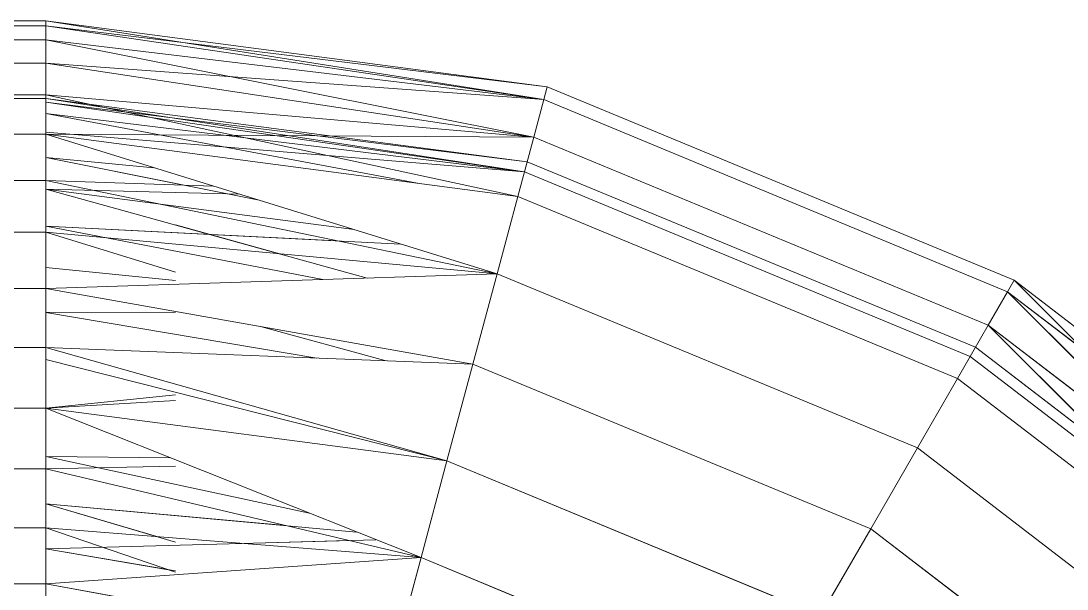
# Model space of a CAD drawing. Header units: centimetres. Extents: x -13467 to 3766, y -437 to 1921.
# Drawn here: x -4242.348 to -4240.997, y 190.566 to 191.3 of the extents above; entities that cross this region are included whole.
import ezdxf

# ---------------------------------------------------------------- set-up
doc = ezdxf.new("R2010")
doc.units = ezdxf.units.CM
doc.layers.add('M-EQPM', color=7, linetype='Continuous', lineweight=9)

# ---------------------------------------------------------------- blocks, each defined once
blk = doc.blocks.new('EQ-04-006 - EQ-04-006_dwg_Agrupar_308-1538748-Sección 1-2')
at = {"layer": 'M-EQPM', "color": 136, "true_color": 0x007f7f}
for p, q in [((-3690.9637, 191.3), (-3706.9637, 191.3)), ((-3690.9637, 191.2938), (-3706.9637, 191.2938)), ((-3690.3166, 191.2148), (-3690.9637, 191.3)), ((-3690.321, 191.1984), (-3690.9637, 191.3)), ((-3690.9637, 191.3), (-3690.9637, 191.2938)), ((-3690.321, 191.1984), (-3690.9637, 191.2938)), ((-3690.9637, 191.2755), (-3690.9637, 191.2938)), ((-3690.3166, 191.2148), (-3690.9637, 191.2938)), ((-3690.9637, 191.2938), (-3690.321, 191.1984)), ((-3690.9637, 191.2755), (-3706.9637, 191.2755)), ((-3690.9637, 191.2455), (-3690.9637, 191.2755)), ((-3690.321, 191.1984), (-3690.9637, 191.2755)), ((-3690.321, 191.1984), (-3690.9637, 191.2755)), ((-3690.9637, 191.2755), (-3690.334, 191.1501)), ((-3690.9637, 191.2455), (-3706.9637, 191.2455)), ((-3690.9637, 191.2045), (-3690.9637, 191.2455)), ((-3690.334, 191.1501), (-3690.9637, 191.2455)), ((-3690.9637, 191.2455), (-3690.321, 191.1984)), ((-3690.334, 191.1501), (-3690.9637, 191.2455)), ((-3690.321, 191.1984), (-3690.3166, 191.2148)), ((-3690.3166, 191.2148), (-3690.321, 191.1984)), ((-3690.3166, 191.2148), (-3689.7137, 190.9651)), ((-3690.9637, 191.2045), (-3706.9637, 191.2045)), ((-3690.9637, 191.2), (-3706.9637, 191.2)), ((-3690.9637, 191.1536), (-3690.9637, 191.2045)), ((-3690.3545, 191.0734), (-3690.9637, 191.2045)), ((-3690.9637, 191.2045), (-3690.334, 191.1501)), ((-3690.334, 191.1501), (-3690.9637, 191.2045)), ((-3690.3425, 191.1182), (-3690.9637, 191.2)), ((-3690.346, 191.1051), (-3690.9637, 191.2)), ((-3690.346, 191.1051), (-3690.9637, 191.1951)), ((-3690.3425, 191.1182), (-3690.9637, 191.1951)), ((-3690.9637, 191.1951), (-3690.346, 191.1051)), ((-3690.334, 191.1501), (-3690.321, 191.1984)), ((-3690.321, 191.1984), (-3690.334, 191.1501)), ((-3690.321, 191.1984), (-3689.7222, 190.9503)), ((-3690.321, 191.1984), (-3689.7222, 190.9503)), ((-3690.346, 191.1051), (-3690.9637, 191.1804)), ((-3690.346, 191.1051), (-3690.9637, 191.1804)), ((-3690.9637, 191.1804), (-3690.4839, 191.0904)), ((-3690.9637, 191.1804), (-3690.4839, 191.0904)), ((-3690.346, 191.1051), (-3690.9637, 191.1804)), ((-3690.9637, 191.1536), (-3706.9637, 191.1536)), ((-3690.9637, 191.1564), (-3690.346, 191.1051)), ((-3690.346, 191.1051), (-3690.9637, 191.1564)), ((-3690.3813, 190.9733), (-3690.9637, 191.1536)), ((-3690.9637, 191.0939), (-3690.9637, 191.1536)), ((-3690.9637, 191.1536), (-3690.3545, 191.0734)), ((-3690.334, 191.1501), (-3690.9637, 191.1536)), ((-3690.3545, 191.0734), (-3690.334, 191.1501)), ((-3690.334, 191.1501), (-3690.3545, 191.0734)), ((-3690.334, 191.1501), (-3689.7472, 190.9071)), ((-3690.334, 191.1501), (-3689.7472, 190.9071)), ((-3690.6885, 191.0684), (-3690.9637, 191.1236)), ((-3690.9637, 191.1236), (-3690.8246, 191.1105)), ((-3690.8246, 191.1105), (-3690.9637, 191.1236)), ((-3690.9637, 191.1236), (-3690.8246, 191.1105)), ((-3690.6885, 191.0684), (-3690.9637, 191.1236)), ((-3690.9637, 191.1236), (-3690.8246, 191.1105)), ((-3690.8246, 191.1105), (-3690.9637, 191.1236)), ((-3690.346, 191.1051), (-3690.3425, 191.1182)), ((-3690.3425, 191.1182), (-3690.346, 191.1051)), ((-3690.3425, 191.1182), (-3689.7637, 190.8785)), ((-3690.346, 191.1051), (-3689.7705, 190.8667)), ((-3690.346, 191.1051), (-3689.7705, 190.8667)), ((-3690.9637, 191.0939), (-3706.9637, 191.0939)), ((-3690.3813, 190.9733), (-3690.9637, 191.0939)), ((-3690.9637, 191.027), (-3690.9637, 191.0939)), ((-3690.7473, 191.0866), (-3690.9637, 191.0939)), ((-3690.9637, 191.0939), (-3690.3813, 190.9733)), ((-3690.7473, 191.0866), (-3690.9637, 191.0939)), ((-3690.9637, 191.0939), (-3690.7473, 191.0866)), ((-3690.3813, 190.9733), (-3690.9637, 191.0939)), ((-3690.549, 190.9679), (-3690.9637, 191.0828)), ((-3690.9637, 191.0828), (-3690.566, 191.0305)), ((-3690.7134, 191.0761), (-3690.9637, 191.0828)), ((-3690.9637, 191.0828), (-3690.566, 191.0305)), ((-3690.9637, 191.0828), (-3690.566, 191.0305)), ((-3690.549, 190.9679), (-3690.9637, 191.0828)), ((-3690.9637, 191.0828), (-3690.7134, 191.0761)), ((-3690.566, 191.0305), (-3690.9637, 191.0828)), ((-3690.3813, 190.9733), (-3690.3545, 191.0734)), ((-3690.3545, 191.0734), (-3689.7869, 190.8382)), ((-3690.6064, 190.9661), (-3690.9637, 191.0351)), ((-3690.5057, 191.0118), (-3690.9637, 191.0351)), ((-3690.9637, 191.0351), (-3690.6064, 190.9661)), ((-3690.9637, 191.0351), (-3690.6064, 190.9661)), ((-3690.9637, 191.0351), (-3690.6064, 190.9661)), ((-3690.9637, 191.0351), (-3690.6064, 190.9661)), ((-3690.9637, 191.0351), (-3690.5057, 191.0118)), ((-3690.9637, 191.027), (-3706.9637, 191.027)), ((-3690.9637, 190.9545), (-3690.9637, 191.027)), ((-3690.3813, 190.9733), (-3690.9637, 191.027)), ((-3690.3813, 190.9733), (-3690.9637, 191.027)), ((-3690.9637, 191.027), (-3690.7964, 190.9754)), ((-3690.3813, 190.9733), (-3690.9637, 191.027)), ((-3690.7964, 190.965), (-3690.9637, 190.9816)), ((-3690.7964, 190.965), (-3690.9637, 190.9816)), ((-3690.7964, 190.965), (-3690.9637, 190.9816)), ((-3690.7964, 190.965), (-3690.9637, 190.9816)), ((-3690.7964, 190.965), (-3690.9637, 190.9816)), ((-3690.7964, 190.965), (-3690.9637, 190.9816)), ((-3690.9637, 190.9545), (-3690.3813, 190.9733)), ((-3690.4125, 190.8569), (-3690.3813, 190.9733)), ((-3690.3813, 190.9733), (-3689.8387, 190.7486)), ((-3690.3813, 190.9733), (-3689.8387, 190.7486)), ((-3690.3813, 190.9733), (-3689.8387, 190.7486)), ((-3689.7222, 190.9503), (-3689.7137, 190.9651)), ((-3689.7137, 190.9651), (-3689.7222, 190.9503)), ((-3689.7137, 190.9651), (-3689.1959, 190.5678)), ((-3690.9637, 190.9545), (-3706.9637, 190.9545)), ((-3690.9637, 190.8782), (-3690.9637, 190.9545)), ((-3690.4125, 190.8569), (-3690.9637, 190.9545)), ((-3689.7472, 190.9071), (-3689.7222, 190.9503)), ((-3689.7222, 190.9503), (-3689.7472, 190.9071)), ((-3689.7222, 190.9503), (-3689.2079, 190.5557)), ((-3689.7222, 190.9503), (-3689.2079, 190.5557)), ((-3690.9637, 190.9236), (-3690.7964, 190.924)), ((-3690.9637, 190.9236), (-3690.7964, 190.924)), ((-3690.6139, 190.8647), (-3690.9637, 190.9236)), ((-3690.6139, 190.8647), (-3690.9637, 190.9236)), ((-3690.6139, 190.8647), (-3690.9637, 190.9236)), ((-3690.9637, 190.9236), (-3690.6139, 190.8647)), ((-3690.6139, 190.8647), (-3690.9637, 190.9236)), ((-3690.6868, 190.9055), (-3690.5261, 190.8613)), ((-3690.5261, 190.8613), (-3690.6868, 190.9055)), ((-3690.6868, 190.9055), (-3690.5261, 190.8613)), ((-3689.7869, 190.8382), (-3689.7472, 190.9071)), ((-3689.7472, 190.9071), (-3689.7869, 190.8382)), ((-3689.7472, 190.9071), (-3689.2433, 190.5204)), ((-3689.7472, 190.9071), (-3689.2433, 190.5204)), ((-3690.9637, 190.8782), (-3706.9637, 190.8782)), ((-3690.9637, 190.8), (-3690.9637, 190.8782)), ((-3690.446, 190.7319), (-3690.9637, 190.8782)), ((-3690.9637, 190.8782), (-3690.4125, 190.8569)), ((-3690.9637, 190.8782), (-3690.4125, 190.8569)), ((-3689.7705, 190.8667), (-3689.7637, 190.8785)), ((-3689.7637, 190.8785), (-3689.7705, 190.8667)), ((-3689.7637, 190.8785), (-3689.2666, 190.4971)), ((-3690.446, 190.7319), (-3690.9637, 190.8626)), ((-3690.9637, 190.8626), (-3690.446, 190.7319)), ((-3690.9637, 190.8626), (-3690.446, 190.7319)), ((-3690.446, 190.7319), (-3690.4125, 190.8569)), ((-3690.4125, 190.8569), (-3690.446, 190.7319)), ((-3690.4125, 190.8569), (-3689.899, 190.6441)), ((-3689.7905, 190.8321), (-3689.7705, 190.8667)), ((-3689.7705, 190.8667), (-3689.7905, 190.8321)), ((-3689.7705, 190.8667), (-3689.2762, 190.4874)), ((-3689.7705, 190.8667), (-3689.2762, 190.4874)), ((-3689.8387, 190.7486), (-3689.7869, 190.8382)), ((-3689.7869, 190.8382), (-3689.2995, 190.4642)), ((-3690.7964, 190.8173), (-3690.9637, 190.8)), ((-3690.9637, 190.8), (-3690.7964, 190.8173)), ((-3690.7964, 190.8173), (-3690.9637, 190.8)), ((-3690.7964, 190.8098), (-3690.9637, 190.8)), ((-3690.9637, 190.8), (-3690.7964, 190.8098)), ((-3690.7964, 190.8098), (-3690.9637, 190.8)), ((-3690.9637, 190.8), (-3706.9637, 190.8)), ((-3690.4795, 190.6069), (-3690.9637, 190.8)), ((-3690.9637, 190.7218), (-3690.9637, 190.8)), ((-3690.9637, 190.8), (-3690.446, 190.7319)), ((-3689.899, 190.6441), (-3689.8387, 190.7486)), ((-3689.8387, 190.7486), (-3689.3727, 190.391)), ((-3690.6233, 190.6642), (-3690.9637, 190.7374)), ((-3690.8025, 190.7357), (-3690.9637, 190.7374)), ((-3690.9637, 190.7374), (-3690.6233, 190.6642)), ((-3690.6233, 190.6642), (-3690.9637, 190.7374)), ((-3690.6233, 190.6642), (-3690.9637, 190.7374)), ((-3690.9637, 190.7374), (-3690.6233, 190.6642)), ((-3690.9637, 190.7374), (-3690.8025, 190.7357)), ((-3690.9637, 190.7218), (-3706.9637, 190.7218)), ((-3690.7964, 190.725), (-3690.9637, 190.7218)), ((-3690.4795, 190.6069), (-3690.9637, 190.7218)), ((-3690.9637, 190.6455), (-3690.9637, 190.7218)), ((-3690.9637, 190.7218), (-3690.4795, 190.6069)), ((-3690.4795, 190.6069), (-3690.9637, 190.7218)), ((-3690.9637, 190.7218), (-3690.4795, 190.6069)), ((-3690.4795, 190.6069), (-3690.446, 190.7319)), ((-3690.446, 190.7319), (-3689.9637, 190.5321)), ((-3690.5626, 190.64), (-3690.9637, 190.6764)), ((-3690.5626, 190.64), (-3690.9637, 190.6764)), ((-3690.9637, 190.6764), (-3690.7964, 190.6269)), ((-3690.9637, 190.6764), (-3690.5626, 190.64)), ((-3690.9637, 190.6764), (-3690.5626, 190.64)), ((-3690.5626, 190.64), (-3690.9637, 190.6764)), ((-3690.7964, 190.6269), (-3690.9637, 190.6764)), ((-3690.9637, 190.6455), (-3706.9637, 190.6455)), ((-3690.9637, 190.573), (-3690.9637, 190.6455)), ((-3690.4795, 190.6069), (-3690.9637, 190.6455)), ((-3690.4795, 190.6069), (-3690.9637, 190.6455)), ((-3690.9637, 190.6455), (-3690.7964, 190.5882)), ((-3690.4795, 190.6069), (-3690.9637, 190.6455)), ((-3690.4795, 190.6069), (-3690.9637, 190.6455)), ((-3689.9637, 190.5321), (-3689.899, 190.6441)), ((-3689.899, 190.6441), (-3689.4579, 190.3057)), ((-3690.9637, 190.6184), (-3690.5377, 190.6301)), ((-3690.5377, 190.6301), (-3690.9637, 190.6184)), ((-3690.7964, 190.5898), (-3690.9637, 190.6184)), ((-3690.7964, 190.5898), (-3690.9637, 190.6184)), ((-3690.7964, 190.5898), (-3690.9637, 190.6184)), ((-3690.7964, 190.5898), (-3690.9637, 190.6184)), ((-3690.9637, 190.6184), (-3690.7964, 190.5898)), ((-3690.9637, 190.573), (-3690.4795, 190.6069)), ((-3690.5107, 190.4904), (-3690.4795, 190.6069)), ((-3690.4795, 190.6069), (-3690.0284, 190.42)), ((-3690.9637, 190.573), (-3706.9637, 190.573)), ((-3690.9637, 190.5061), (-3690.9637, 190.573)), ((-3690.5107, 190.4904), (-3690.9637, 190.573))]:
    blk.add_line(p, q, dxfattribs=at)
at = {"layer": 'M-EQPM', "color": 136, "true_color": 0x007f7f, "flags": 128}
for points in [[(-3688.7903, 189.3823), (-3689.0151, 189.925), (-3688.9254, 189.9768), (-3689.2995, 190.4642), (-3689.2433, 190.5204), (-3689.7472, 190.9071), (-3689.7222, 190.9503), (-3690.321, 191.1984), (-3690.9637, 191.2938), (-3690.9637, 191.2755), (-3706.9637, 191.2755), (-3707.6063, 191.1984), (-3708.2051, 190.9503), (-3708.2137, 190.9651), (-3708.7314, 190.5678), (-3708.7194, 190.5557), (-3709.114, 190.0415), (-3709.0707, 190.0165), (-3709.3138, 189.4297), (-3709.237, 189.4091)], [(-3706.9637, 191.3), (-3690.9637, 191.3), (-3690.9637, 191.2938), (-3690.9637, 191.3), (-3690.321, 191.1984), (-3690.9637, 191.3), (-3690.3166, 191.2148), (-3690.321, 191.1984), (-3690.9637, 191.2938), (-3706.9637, 191.2938)], [(-3690.9637, 191.3), (-3706.9637, 191.3), (-3707.6107, 191.2148), (-3706.9637, 191.2938), (-3707.6107, 191.2148), (-3707.6063, 191.1984), (-3706.9637, 191.2938), (-3706.9637, 191.2755)], [(-3689.3727, 190.391), (-3689.8387, 190.7486), (-3689.7869, 190.8382), (-3690.3545, 191.0734), (-3690.334, 191.1501), (-3690.9637, 191.2455), (-3690.321, 191.1984), (-3690.9637, 191.2755), (-3690.9637, 191.2455), (-3706.9637, 191.2455), (-3706.9637, 191.2045), (-3707.5934, 191.1501), (-3707.5728, 191.0734), (-3706.9637, 191.1536), (-3707.5934, 191.1501), (-3706.9637, 191.1536), (-3706.9637, 191.2045), (-3707.5934, 191.1501), (-3706.9637, 191.2455), (-3706.9637, 191.2755), (-3690.9637, 191.2755), (-3690.9637, 191.2938), (-3706.9637, 191.2938), (-3706.9637, 191.3)], [(-3690.9637, 191.2938), (-3690.321, 191.1984), (-3690.3166, 191.2148), (-3690.9637, 191.2938), (-3690.3166, 191.2148), (-3690.9637, 191.3)], [(-3690.9637, 191.2938), (-3690.321, 191.1984), (-3690.9637, 191.2755)], [(-3706.9637, 191.2045), (-3706.9637, 191.2455), (-3690.9637, 191.2455), (-3690.9637, 191.2755), (-3690.321, 191.1984), (-3690.334, 191.1501), (-3689.7472, 190.9071), (-3689.7869, 190.8382), (-3689.2995, 190.4642), (-3689.3727, 190.391)], [(-3690.9637, 191.2755), (-3690.321, 191.1984), (-3690.3166, 191.2148), (-3689.7137, 190.9651), (-3689.7222, 190.9503), (-3689.2079, 190.5557), (-3689.2433, 190.5204), (-3688.8566, 190.0165), (-3688.9254, 189.9768), (-3688.6903, 189.4091), (-3688.6136, 189.4297), (-3688.8566, 190.0165), (-3688.8134, 190.0415), (-3689.2079, 190.5557), (-3689.1959, 190.5678), (-3689.7137, 190.9651), (-3689.7222, 190.9503), (-3690.321, 191.1984), (-3690.334, 191.1501), (-3690.9637, 191.2755), (-3690.334, 191.1501), (-3690.9637, 191.2455)], [(-3706.9637, 191.2045), (-3690.9637, 191.2045), (-3690.9637, 191.2455), (-3690.334, 191.1501), (-3690.9637, 191.2045), (-3690.9637, 191.2455), (-3690.321, 191.1984), (-3690.334, 191.1501), (-3689.7472, 190.9071), (-3689.7869, 190.8382), (-3689.2995, 190.4642), (-3689.3727, 190.391)], [(-3690.9637, 191.2455), (-3690.334, 191.1501), (-3690.321, 191.1984), (-3689.7222, 190.9503), (-3689.7137, 190.9651), (-3689.1959, 190.5678), (-3689.2079, 190.5557), (-3688.8134, 190.0415), (-3688.8566, 190.0165), (-3688.6136, 189.4297), (-3688.5653, 189.4426), (-3688.8134, 190.0415), (-3688.7986, 190.05), (-3689.1959, 190.5678), (-3689.2079, 190.5557), (-3689.7222, 190.9503), (-3689.7472, 190.9071), (-3690.334, 191.1501), (-3690.9637, 191.2045)], [(-3690.3166, 191.2148), (-3690.321, 191.1984), (-3689.7222, 190.9503), (-3689.7472, 190.9071), (-3689.2433, 190.5204), (-3689.2995, 190.4642), (-3688.9254, 189.9768), (-3689.0151, 189.925), (-3688.7903, 189.3823)], [(-3688.7903, 189.3823), (-3688.6903, 189.4091), (-3688.9254, 189.9768), (-3688.8566, 190.0165), (-3689.2433, 190.5204), (-3689.2079, 190.5557), (-3689.7222, 190.9503), (-3689.7137, 190.9651), (-3690.3166, 191.2148)], [(-3707.546, 190.9733), (-3706.9637, 191.0939), (-3706.9637, 191.1536), (-3690.9637, 191.1536), (-3690.9637, 191.2045), (-3690.9637, 191.1536), (-3706.9637, 191.1536), (-3707.5728, 191.0734), (-3706.9637, 191.0939), (-3707.5728, 191.0734), (-3707.546, 190.9733)], [(-3689.3727, 190.391), (-3689.8387, 190.7486), (-3689.7869, 190.8382), (-3690.3545, 191.0734), (-3690.9637, 191.2045), (-3690.3545, 191.0734), (-3690.334, 191.1501), (-3690.9637, 191.2045), (-3706.9637, 191.2045), (-3706.9637, 191.1536), (-3706.9637, 191.0939)], [(-3690.3545, 191.0734), (-3690.334, 191.1501), (-3690.9637, 191.2045)], [(-3688.6454, 189.4212), (-3688.8852, 190), (-3688.897, 189.9932), (-3689.2762, 190.4874), (-3689.2666, 190.4971), (-3689.7637, 190.8785), (-3689.7705, 190.8667), (-3690.346, 191.1051), (-3690.9637, 191.1951), (-3690.3425, 191.1182), (-3690.9637, 191.2)], [(-3690.9637, 191.2), (-3690.346, 191.1051), (-3690.3425, 191.1182), (-3690.9637, 191.2), (-3690.346, 191.1051), (-3690.9637, 191.1951)], [(-3690.9637, 191.1951), (-3690.3425, 191.1182), (-3690.346, 191.1051), (-3690.3425, 191.1182), (-3689.7637, 190.8785), (-3689.7705, 190.8667), (-3689.2762, 190.4874), (-3689.2666, 190.4971), (-3688.8852, 190), (-3688.897, 189.9932), (-3688.6586, 189.4176), (-3688.6454, 189.4212)], [(-3690.9637, 191.1804), (-3690.346, 191.1051), (-3689.7705, 190.8667), (-3689.7637, 190.8785), (-3689.2666, 190.4971), (-3689.2762, 190.4874), (-3688.897, 189.9932), (-3688.8852, 190), (-3688.6454, 189.4212), (-3688.6586, 189.4176), (-3688.897, 189.9932), (-3688.8852, 190), (-3689.2666, 190.4971), (-3689.2762, 190.4874), (-3689.7705, 190.8667), (-3689.7637, 190.8785), (-3690.3425, 191.1182), (-3690.346, 191.1051), (-3690.9637, 191.1951)], [(-3690.9637, 191.1951), (-3690.346, 191.1051), (-3690.9637, 191.1804), (-3690.4839, 191.0904)], [(-3690.9637, 191.1804), (-3690.346, 191.1051), (-3690.9637, 191.1564)], [(-3706.9637, 191.0939), (-3690.9637, 191.0939), (-3690.3813, 190.9733), (-3690.3545, 191.0734), (-3690.9637, 191.1536), (-3690.3813, 190.9733), (-3690.9637, 191.1536), (-3690.9637, 191.0939)], [(-3690.9637, 191.0939), (-3690.9637, 191.1536), (-3690.3545, 191.0734), (-3690.3813, 190.9733)], [(-3690.3545, 191.0734), (-3690.334, 191.1501), (-3689.7472, 190.9071), (-3689.7222, 190.9503), (-3689.2079, 190.5557), (-3689.1959, 190.5678), (-3688.7986, 190.05), (-3688.8134, 190.0415), (-3688.5653, 189.4426), (-3688.4881, 188.8), (-3688.4881, 186.8)], [(-3690.6885, 191.0684), (-3690.9637, 191.1236), (-3690.8246, 191.1105)], [(-3689.7905, 190.8321), (-3689.7705, 190.8667), (-3690.346, 191.1051)], [(-3689.7905, 190.8321), (-3689.7705, 190.8667), (-3690.346, 191.1051)], [(-3707.546, 190.9733), (-3706.9637, 190.9545), (-3706.9637, 191.027), (-3706.9637, 191.0939), (-3690.9637, 191.0939), (-3690.3813, 190.9733)], [(-3707.4813, 190.7319), (-3707.5148, 190.8569), (-3706.9637, 190.8782), (-3706.9637, 190.9545), (-3706.9637, 191.027), (-3690.9637, 191.027), (-3690.9637, 191.0939), (-3690.9637, 191.027), (-3706.9637, 191.027), (-3707.546, 190.9733)], [(-3690.9637, 191.027), (-3690.3813, 190.9733), (-3690.9637, 191.0939)], [(-3690.549, 190.9679), (-3690.9637, 191.0828), (-3690.566, 191.0305)], [(-3690.7134, 191.0761), (-3690.9637, 191.0828), (-3690.566, 191.0305)], [(-3690.5057, 191.0118), (-3690.9637, 191.0351), (-3690.6064, 190.9661)], [(-3690.4125, 190.8569), (-3690.3813, 190.9733), (-3690.9637, 191.027), (-3690.9637, 190.9545), (-3706.9637, 190.9545), (-3707.5148, 190.8569), (-3706.9637, 190.8782), (-3706.9637, 190.8), (-3707.5148, 190.8569), (-3706.9637, 190.8), (-3707.4813, 190.7319)], [(-3690.4125, 190.8569), (-3690.3813, 190.9733), (-3690.9637, 190.9545), (-3690.9637, 190.8782)], [(-3690.6139, 190.8647), (-3690.9637, 190.9236), (-3690.7964, 190.924)], [(-3688.5182, 188.8), (-3688.6136, 189.4297), (-3688.5653, 189.4426), (-3688.5489, 189.447), (-3688.7986, 190.05), (-3688.8134, 190.0415), (-3689.2079, 190.5557), (-3689.2433, 190.5204), (-3689.7472, 190.9071), (-3689.7869, 190.8382)], [(-3689.2995, 190.4642), (-3689.2433, 190.5204), (-3688.8566, 190.0165), (-3688.8134, 190.0415), (-3688.5653, 189.4426), (-3688.5489, 189.447), (-3688.7986, 190.05), (-3688.8134, 190.0415), (-3689.2079, 190.5557), (-3689.2433, 190.5204), (-3689.7472, 190.9071), (-3689.7869, 190.8382)], [(-3690.4795, 190.6069), (-3690.9637, 190.6455), (-3690.9637, 190.573), (-3706.9637, 190.573)], [(-3706.9637, 190.6455), (-3690.9637, 190.6455), (-3690.9637, 190.7218), (-3706.9637, 190.7218)], [(-3706.9637, 190.8782), (-3690.9637, 190.8782), (-3690.4125, 190.8569), (-3690.446, 190.7319)], [(-3689.9637, 190.5321), (-3689.899, 190.6441), (-3690.4125, 190.8569)], [(-3689.9637, 190.5321), (-3689.899, 190.6441), (-3690.4125, 190.8569)], [(-3689.7905, 190.8321), (-3689.7705, 190.8667), (-3689.2762, 190.4874), (-3689.3045, 190.4592)], [(-3689.7905, 190.8321), (-3689.7705, 190.8667), (-3689.2762, 190.4874), (-3689.3045, 190.4592)], [(-3689.8387, 190.7486), (-3689.899, 190.6441), (-3689.4579, 190.3057), (-3689.5495, 190.2142), (-3689.2316, 189.8)], [(-3689.8387, 190.7486), (-3689.899, 190.6441), (-3689.4579, 190.3057), (-3689.5495, 190.2142), (-3689.2316, 189.8)], [(-3690.8025, 190.7357), (-3690.9637, 190.7374), (-3690.6233, 190.6642)], [(-3706.9637, 190.573), (-3690.9637, 190.573), (-3690.9637, 190.6455), (-3690.4795, 190.6069), (-3690.5107, 190.4904), (-3690.0887, 190.3155), (-3690.1404, 190.2259), (-3689.7995, 189.9642), (-3689.8556, 189.908), (-3689.6066, 189.5835), (-3689.6499, 189.5585), (-3689.4983, 189.1926), (-3689.4501, 189.2056), (-3689.6066, 189.5835), (-3689.5378, 189.6232), (-3689.7995, 189.9642), (-3689.7262, 190.0374), (-3690.0887, 190.3155), (-3690.0284, 190.42), (-3690.4795, 190.6069), (-3690.9637, 190.7218), (-3706.9637, 190.7218)], [(-3690.446, 190.7319), (-3690.4795, 190.6069), (-3690.9637, 190.7218), (-3690.9637, 190.6455), (-3706.9637, 190.6455), (-3706.9637, 190.573), (-3707.4478, 190.6069), (-3706.9637, 190.573), (-3707.4166, 190.4904), (-3707.4478, 190.6069), (-3707.4813, 190.7319)], [(-3689.5378, 189.6232), (-3689.7995, 189.9642), (-3689.7262, 190.0374), (-3690.0887, 190.3155), (-3690.0284, 190.42), (-3690.4795, 190.6069), (-3690.446, 190.7319), (-3689.9637, 190.5321), (-3690.0284, 190.42), (-3689.641, 190.1227), (-3689.7262, 190.0374), (-3689.4481, 189.675)], [(-3690.446, 190.7319), (-3689.9637, 190.5321), (-3690.0284, 190.42), (-3689.641, 190.1227), (-3689.7262, 190.0374), (-3689.4481, 189.675), (-3689.5378, 189.6232), (-3689.3733, 189.2261), (-3689.4501, 189.2056), (-3689.4392, 188.8), (-3689.4092, 188.8), (-3689.4092, 186.8)], [(-3690.5626, 190.64), (-3690.9637, 190.6764), (-3690.7964, 190.6269)], [(-3690.5377, 190.6301), (-3690.9637, 190.6184), (-3690.7964, 190.5898)], [(-3689.8556, 189.908), (-3690.1802, 190.1571), (-3690.1404, 190.2259), (-3690.5375, 190.3903), (-3690.9637, 190.5061), (-3690.9637, 190.573), (-3690.5107, 190.4904), (-3690.5375, 190.3903), (-3690.1404, 190.2259), (-3690.1802, 190.1571), (-3689.8556, 189.908)], [(-3689.8556, 189.908), (-3689.7995, 189.9642), (-3690.1404, 190.2259), (-3690.0887, 190.3155), (-3690.5107, 190.4904), (-3690.4795, 190.6069)], [(-3706.9637, 190.3955), (-3706.9637, 190.4464), (-3690.9637, 190.4464), (-3690.9637, 190.5061), (-3690.5107, 190.4904), (-3690.9637, 190.573), (-3690.9637, 190.5061), (-3706.9637, 190.5061), (-3706.9637, 190.4464), (-3707.3898, 190.3903), (-3706.9637, 190.3955), (-3707.3898, 190.3903), (-3707.7869, 190.2259), (-3707.8387, 190.3155), (-3708.2011, 190.0374), (-3708.2864, 190.1227), (-3708.5836, 189.7353), (-3708.6957, 189.8), (-3708.8955, 189.3176), (-3709.0205, 189.3511), (-3709.1182, 188.8), (-3709.1182, 186.8)]]:
    blk.add_lwpolyline(points, dxfattribs=at)
for points in [[(-3690.9637, 191.1536), (-3690.334, 191.1501)], [(-3690.4125, 190.8569), (-3690.9637, 190.9545), (-3690.9637, 190.8782), (-3706.9637, 190.8782), (-3706.9637, 190.9545), (-3690.9637, 190.9545), (-3690.9637, 191.027), (-3690.3813, 190.9733), (-3690.9637, 190.9545)], [(-3690.7964, 190.9754), (-3690.9637, 191.027)], [(-3690.446, 190.7319), (-3690.9637, 190.8), (-3690.9637, 190.8782), (-3690.9637, 190.8), (-3706.9637, 190.8), (-3690.9637, 190.8), (-3690.9637, 190.7218), (-3690.9637, 190.8), (-3690.4795, 190.6069), (-3690.9637, 190.8)], [(-3690.446, 190.7319), (-3690.9637, 190.8782)], [(-3690.7964, 190.725), (-3690.9637, 190.7218)], [(-3690.7964, 190.5882), (-3690.9637, 190.6455)], [(-3690.4795, 190.6069), (-3690.9637, 190.573)]]:
    blk.add_lwpolyline(points, close=True, dxfattribs=at)
blk = doc.blocks.new('EQ-04-006 - EQ-04-006_dwg_Agrupar_316-1538749-Sección 1-2')
at = {"layer": 'M-EQPM', "color": 136, "true_color": 0x007f7f}
for p, q in [((-3690.3166, 191.2148), (-3690.9637, 191.3)), ((-3690.321, 191.1984), (-3690.9637, 191.3)), ((-3690.321, 191.1984), (-3690.9637, 191.2938)), ((-3690.3166, 191.2148), (-3690.9637, 191.2938)), ((-3690.9637, 191.2938), (-3690.321, 191.1984)), ((-3690.321, 191.1984), (-3690.9637, 191.2755)), ((-3690.321, 191.1984), (-3690.9637, 191.2755)), ((-3690.9637, 191.2755), (-3690.334, 191.1501)), ((-3690.334, 191.1501), (-3690.9637, 191.2455)), ((-3690.9637, 191.2455), (-3690.321, 191.1984)), ((-3690.334, 191.1501), (-3690.9637, 191.2455)), ((-3690.321, 191.1984), (-3690.3166, 191.2148)), ((-3690.3166, 191.2148), (-3690.321, 191.1984)), ((-3690.3166, 191.2148), (-3689.7137, 190.9651)), ((-3690.3545, 191.0734), (-3690.9637, 191.2045)), ((-3690.9637, 191.2045), (-3690.334, 191.1501)), ((-3690.334, 191.1501), (-3690.9637, 191.2045)), ((-3690.3425, 191.1182), (-3690.9637, 191.2)), ((-3690.346, 191.1051), (-3690.9637, 191.2)), ((-3690.346, 191.1051), (-3690.9637, 191.1951)), ((-3690.3425, 191.1182), (-3690.9637, 191.1951)), ((-3690.9637, 191.1951), (-3690.346, 191.1051)), ((-3690.334, 191.1501), (-3690.321, 191.1984)), ((-3690.321, 191.1984), (-3690.334, 191.1501)), ((-3690.321, 191.1984), (-3689.7222, 190.9503)), ((-3690.321, 191.1984), (-3689.7222, 190.9503)), ((-3690.346, 191.1051), (-3690.9637, 191.1804)), ((-3690.346, 191.1051), (-3690.9637, 191.1804)), ((-3690.9637, 191.1804), (-3690.4839, 191.0904)), ((-3690.9637, 191.1804), (-3690.4839, 191.0904)), ((-3690.346, 191.1051), (-3690.9637, 191.1804)), ((-3690.9637, 191.1564), (-3690.346, 191.1051)), ((-3690.346, 191.1051), (-3690.9637, 191.1564)), ((-3690.334, 191.1501), (-3690.9637, 191.1536)), ((-3690.3545, 191.0734), (-3690.334, 191.1501)), ((-3690.334, 191.1501), (-3690.3545, 191.0734)), ((-3690.334, 191.1501), (-3689.7472, 190.9071)), ((-3690.334, 191.1501), (-3689.7472, 190.9071)), ((-3690.7857, 191.0879), (-3690.9637, 191.1236)), ((-3690.9637, 191.1236), (-3690.8246, 191.1105)), ((-3690.8246, 191.1105), (-3690.9637, 191.1236)), ((-3690.9637, 191.1236), (-3690.8246, 191.1105)), ((-3690.7857, 191.0879), (-3690.9637, 191.1236)), ((-3690.9637, 191.1236), (-3690.8246, 191.1105)), ((-3690.8246, 191.1105), (-3690.9637, 191.1236)), ((-3690.346, 191.1051), (-3690.3425, 191.1182)), ((-3690.3425, 191.1182), (-3690.346, 191.1051)), ((-3690.3425, 191.1182), (-3689.7637, 190.8785)), ((-3690.346, 191.1051), (-3689.7705, 190.8667)), ((-3690.346, 191.1051), (-3689.7705, 190.8667)), ((-3689.7705, 190.8667), (-3690.346, 191.1051)), ((-3689.7705, 190.8667), (-3690.346, 191.1051)), ((-3690.5872, 191.016), (-3690.9637, 191.0351)), ((-3690.5872, 191.016), (-3690.9637, 191.0351)), ((-3690.9637, 191.0351), (-3690.5872, 191.016)), ((-3690.6618, 190.9992), (-3690.7964, 191.0365)), ((-3690.6618, 190.9992), (-3690.7964, 191.0365)), ((-3690.6618, 190.9992), (-3690.7964, 191.0365)), ((-3689.7222, 190.9503), (-3689.7137, 190.9651)), ((-3689.7137, 190.9651), (-3689.7222, 190.9503)), ((-3689.7137, 190.9651), (-3688.7986, 190.05)), ((-3689.7472, 190.9071), (-3689.7222, 190.9503)), ((-3689.7222, 190.9503), (-3688.8134, 190.0415)), ((-3690.9637, 190.9236), (-3690.7964, 190.924)), ((-3690.9637, 190.9236), (-3690.7964, 190.924)), ((-3690.6139, 190.8647), (-3690.9637, 190.9236)), ((-3690.6139, 190.8647), (-3690.9637, 190.9236)), ((-3690.6139, 190.8647), (-3690.9637, 190.9236)), ((-3690.9637, 190.9236), (-3690.6139, 190.8647)), ((-3690.6139, 190.8647), (-3690.9637, 190.9236)), ((-3689.7869, 190.8382), (-3689.7472, 190.9071)), ((-3689.7869, 190.8382), (-3689.7472, 190.9071)), ((-3689.7472, 190.9071), (-3689.7869, 190.8382)), ((-3689.7472, 190.9071), (-3688.8566, 190.0165)), ((-3689.7637, 190.8785), (-3689.2666, 190.4971)), ((-3690.8025, 190.7357), (-3690.9637, 190.7374)), ((-3690.9637, 190.7374), (-3690.8025, 190.7357)), ((-3690.8025, 190.7357), (-3690.9637, 190.7374)), ((-3690.6541, 190.6483), (-3690.9637, 190.6764)), ((-3690.6541, 190.6483), (-3690.9637, 190.6764)), ((-3690.9637, 190.6764), (-3690.8205, 190.6341)), ((-3690.9637, 190.6764), (-3690.6541, 190.6483)), ((-3690.9637, 190.6764), (-3690.6541, 190.6483)), ((-3690.6541, 190.6483), (-3690.9637, 190.6764)), ((-3690.8205, 190.6341), (-3690.9637, 190.6764)), ((-3690.711, 190.6253), (-3690.5732, 190.6291)), ((-3690.5732, 190.6291), (-3690.711, 190.6253)), ((-3690.5732, 190.6291), (-3690.711, 190.6253)), ((-3690.8056, 190.5913), (-3690.9637, 190.6184)), ((-3690.8056, 190.5913), (-3690.9637, 190.6184)), ((-3690.8056, 190.5913), (-3690.9637, 190.6184)), ((-3690.9637, 190.6184), (-3690.8056, 190.5913)), ((-3690.8056, 190.5913), (-3690.9637, 190.6184)), ((-3690.9637, 190.6184), (-3690.8056, 190.5913))]:
    blk.add_line(p, q, dxfattribs=at)
at = {"layer": 'M-EQPM', "color": 136, "true_color": 0x007f7f, "flags": 128}
for points in [[(-3690.9637, 191.2938), (-3690.321, 191.1984), (-3690.3166, 191.2148), (-3690.9637, 191.2938), (-3690.3166, 191.2148), (-3690.9637, 191.3)], [(-3690.9637, 191.3), (-3690.321, 191.1984), (-3690.9637, 191.3), (-3690.3166, 191.2148), (-3690.321, 191.1984), (-3690.9637, 191.2938)], [(-3690.9637, 191.2938), (-3690.321, 191.1984), (-3690.9637, 191.2755)], [(-3690.9637, 191.2938), (-3690.321, 191.1984), (-3689.7222, 190.9503), (-3689.7472, 190.9071), (-3688.8566, 190.0165), (-3688.9254, 189.9768)], [(-3689.7472, 190.9071), (-3690.334, 191.1501), (-3690.321, 191.1984), (-3690.9637, 191.2755)], [(-3690.3545, 191.0734), (-3690.334, 191.1501), (-3690.9637, 191.2455), (-3690.321, 191.1984), (-3690.9637, 191.2755)], [(-3690.9637, 191.2755), (-3690.321, 191.1984), (-3690.3166, 191.2148), (-3689.7137, 190.9651), (-3689.7222, 190.9503), (-3688.8134, 190.0415), (-3688.8566, 190.0165)], [(-3688.8566, 190.0165), (-3688.6136, 189.4297), (-3688.5653, 189.4426), (-3688.8134, 190.0415), (-3688.7986, 190.05), (-3689.7137, 190.9651), (-3689.7222, 190.9503), (-3690.321, 191.1984), (-3690.334, 191.1501), (-3690.9637, 191.2755), (-3690.334, 191.1501), (-3690.9637, 191.2455)], [(-3690.9637, 191.2455), (-3690.334, 191.1501), (-3690.9637, 191.2045)], [(-3690.9637, 191.2455), (-3690.321, 191.1984), (-3690.334, 191.1501), (-3689.7472, 190.9071)], [(-3690.9637, 191.2455), (-3690.334, 191.1501), (-3690.321, 191.1984), (-3689.7222, 190.9503), (-3689.7137, 190.9651), (-3688.7986, 190.05), (-3688.8134, 190.0415), (-3688.5653, 189.4426), (-3688.4881, 188.8)], [(-3688.9254, 189.9768), (-3688.8566, 190.0165), (-3689.7472, 190.9071), (-3689.7222, 190.9503), (-3690.321, 191.1984), (-3690.3166, 191.2148)], [(-3690.3166, 191.2148), (-3689.7137, 190.9651), (-3689.7222, 190.9503), (-3688.8134, 190.0415), (-3688.8566, 190.0165)], [(-3690.3545, 191.0734), (-3690.9637, 191.2045), (-3690.3545, 191.0734), (-3690.334, 191.1501), (-3690.9637, 191.2045)], [(-3690.3545, 191.0734), (-3690.334, 191.1501), (-3690.9637, 191.2045)], [(-3689.7472, 190.9071), (-3690.334, 191.1501), (-3690.9637, 191.2045)], [(-3689.7705, 190.8667), (-3690.346, 191.1051), (-3690.9637, 191.1951), (-3690.3425, 191.1182), (-3690.9637, 191.2)], [(-3690.9637, 191.2), (-3690.346, 191.1051), (-3690.3425, 191.1182), (-3690.9637, 191.2), (-3690.346, 191.1051), (-3690.9637, 191.1951)], [(-3690.9637, 191.1951), (-3690.3425, 191.1182), (-3690.346, 191.1051), (-3690.3425, 191.1182), (-3689.7637, 190.8785)], [(-3689.7637, 190.8785), (-3690.3425, 191.1182), (-3690.346, 191.1051), (-3690.9637, 191.1951)], [(-3690.9637, 191.1951), (-3690.346, 191.1051), (-3690.9637, 191.1804), (-3690.4839, 191.0904)], [(-3690.9637, 191.1804), (-3690.346, 191.1051), (-3689.7705, 190.8667)], [(-3690.9637, 191.1804), (-3690.346, 191.1051), (-3690.9637, 191.1564)], [(-3690.3545, 191.0734), (-3690.334, 191.1501), (-3689.7472, 190.9071)], [(-3690.7857, 191.0879), (-3690.9637, 191.1236), (-3690.8246, 191.1105)], [(-3690.6139, 190.8647), (-3690.9637, 190.9236), (-3690.7964, 190.924)], [(-3690.6541, 190.6483), (-3690.9637, 190.6764), (-3690.8205, 190.6341)]]:
    blk.add_lwpolyline(points, dxfattribs=at)
blk.add_lwpolyline([(-3690.9637, 191.1536), (-3690.334, 191.1501)], close=True, dxfattribs=at)
blk = doc.blocks.new('EQ-04-006 - EQ-04-006_dwg_011_ENZUNCHADOR_dwg-1538751-Sección 1-2')
for name in ['EQ-04-006 - EQ-04-006_dwg_Agrupar_308-1538748-Sección 1-2', 'EQ-04-006 - EQ-04-006_dwg_Agrupar_316-1538749-Sección 1-2']:
    blk.add_blockref(name, (0, 0))
blk = doc.blocks.new('EQ-04-006 - EQ-04-006_dwg-1538743-Sección 1-2')
blk.add_blockref('EQ-04-006 - EQ-04-006_dwg_011_ENZUNCHADOR_dwg-1538751-Sección 1-2', (0, 0))
blk = doc.blocks.new('EQ-04-006 - EQ-04-006-1538756-Sección 1-2')
blk.add_blockref('EQ-04-006 - EQ-04-006_dwg-1538743-Sección 1-2', (0, 0))
blk = doc.blocks.new('PQ_RVR_MEP-01_ZZ_ZZ_MO_T_A_rvt-2-Sección 1-2')
at = {"layer": 'M-EQPM', "lineweight": 9}
blk.add_blockref('EQ-04-006 - EQ-04-006-1538756-Sección 1-2', (0, 0), dxfattribs=at)

msp = doc.modelspace()

# ---------------------------------------------------------------- block references
at = {"lineweight": 5}
msp.add_blockref('PQ_RVR_MEP-01_ZZ_ZZ_MO_T_A_rvt-2-Sección 1-2', (-551.352, 0), dxfattribs=at)

doc.saveas('drawing.dxf')
